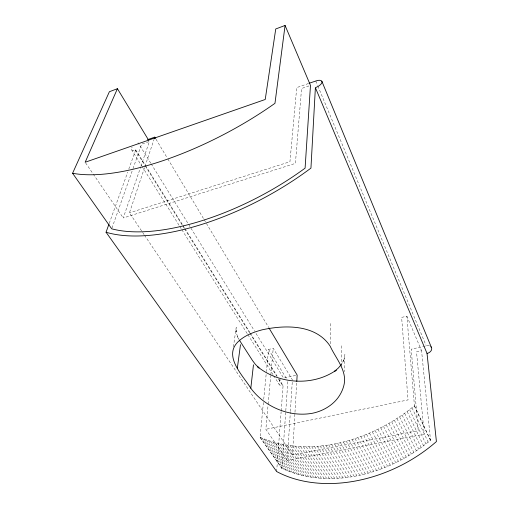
<?xml version="1.0" encoding="UTF-8"?>
<svg xmlns="http://www.w3.org/2000/svg" width="509" height="509" viewBox="0 0 509 509"><rect width="100%" height="100%" fill="white"/><g stroke="black" fill="none" stroke-linecap="round" stroke-linejoin="round"><path stroke-width="0.38" stroke-dasharray="2.54 1.91" d="M341.724 366.124L341.781 344.008M330.239 343.849L330.615 322.547M429.545 345.923A5.236 3.792 -20.2 0 0 427.541 345.611L411.183 349.187L418.245 430.665L292.503 454.989L296.785 381.4M263.42 402.454L260.048 437.256L281.814 468.261C330.996 491.051 390.505 473.58 430.499 440.215L421.567 350.726L416.527 351.859L424.207 434.241L287.254 460.473L290.327 412.252M290.378 411.457L292.395 379.835L273.231 348.328L268.555 349.454L266.411 371.602M281.814 468.261L285.74 411.565M285.797 410.776L287.865 380.859M276.654 471.538L281.133 411.654M281.191 410.865L283.074 385.644L278.868 378.906M287.254 460.473L265.857 429.297L268.078 404.929M268.148 404.14L270.724 375.839M270.794 375.057L273.231 348.328M263.732 399.285L266.334 372.391M233.427 346.858L236.195 327.421L236.055 331.836L235.96 329.399L236.647 333.84L238.142 338.186L237.232 336.125L239.205 339.777M343.76 360.773L344.93 354.2M144.066 234.554L129.445 212.838L144.747 167.117M144.995 166.367L154.03 139.39M308.988 85.919L301.551 88.509L295.411 163.389L123.261 217.967L140.688 166.952M140.942 166.201L149.404 141.438L141.642 144.142L132.639 169.618M111.974 228.064L132.372 170.362M109.257 223.33L127.708 172.125M128.777 169.153L135.725 149.862L135.299 150.002A6.382 2.621 -30.8 0 1 132.155 147.107M342.646 362.408L344.186 358.381M340.737 365.589L343.849 360.41M260.048 437.256C311.743 459.462 372.633 439.795 414.447 405.794L406.863 316.159L401.639 317.412L408.033 399.915L265.857 429.297M308.435 83.514L296.722 87.599L289.945 161.728L129.445 212.838M295.653 375.407L283.64 378.136L254.805 331.499M280.663 379.689A4.893 3.398 -32.6 0 0 278.996 384.009A4.893 3.398 -32.6 0 0 282.724 385.714L283.074 385.644M260.124 437.295L281.884 468.299M262.173 438.224L283.901 469.266M264.273 439.114L285.963 470.189M266.417 439.961L288.062 471.073M268.606 440.756L290.206 471.907M270.845 441.507L292.395 472.696M273.117 442.213L294.622 473.44M275.439 442.862L296.887 474.134M277.799 443.473L299.19 474.782M85.62 162.912L92.791 173.397M93.236 174.053L123.261 217.967M280.198 444.026L301.532 475.381M282.641 444.529L303.911 475.928M144.505 235.209L292.503 454.989M285.116 444.981L306.323 476.43M287.63 445.381L308.766 476.876M290.181 445.731L311.241 477.27M292.758 446.03L313.754 477.614M295.373 446.272L316.293 477.906M298.019 446.457L318.857 478.148M300.698 446.59L321.453 478.333M303.402 446.673L324.068 478.466M306.132 446.698L326.714 478.543M308.887 446.667L329.374 478.568M311.661 446.578L332.065 478.536M314.46 446.431L334.769 478.447M317.285 446.234L337.492 478.307M131.513 149.652L141.667 165.8M142.094 166.475L179.333 225.684M179.76 226.359L181.452 229.05M181.878 229.724L247.476 334.019M247.902 334.693L273.295 375.063M273.715 375.737L279.218 384.486M135.725 149.862L144.989 164.681M145.409 165.355L182.457 224.641M182.877 225.315L184.563 228.007M184.983 228.681L249.817 332.428M250.237 333.102L277.182 376.215M135.299 150.002L144.982 165.489M145.409 166.163L182.47 225.43M182.896 226.104L184.156 228.121M184.576 228.796L249.448 332.511M249.868 333.185L276.826 376.285M278.512 378.976L282.724 385.714M320.123 445.979L340.235 478.11M322.98 445.668L342.983 477.856M150.766 163.192L138.232 142.914A6.382 2.621 -30.8 0 0 137.799 143.074M151.186 163.866L254.392 330.818M325.849 445.299L345.751 477.55M268.555 349.454L286.637 378.855M328.731 444.872L348.531 477.188M331.626 444.389L351.318 476.768M334.528 443.854L354.111 476.29M156.002 139.186L167.429 158.274M167.836 158.954L203.734 218.946M204.141 219.627L268.599 327.344M337.442 443.256L356.917 475.762M340.362 442.607L359.717 475.177M343.282 441.901L362.529 474.534M346.203 441.138L365.335 473.841M349.129 440.323L368.141 473.09M352.05 439.452L370.946 472.282M354.97 438.523L373.74 471.423M357.878 437.543L376.533 470.513M360.786 436.512L379.32 469.546M363.68 435.424L382.087 468.534M366.563 434.292L384.849 467.466M369.432 433.102L387.597 466.346M372.289 431.861L390.327 465.175M375.127 430.569L393.037 463.954M377.945 429.227L395.728 462.681M380.738 427.84L398.401 461.364M383.512 426.408L401.054 460.002M386.267 424.926L403.675 458.59M388.991 423.399L406.271 457.133M391.682 421.827L408.842 455.631M394.348 420.211L411.38 454.085M396.975 418.551L413.887 452.495M399.578 416.858L416.362 450.866M402.142 415.115L418.799 449.199M404.668 413.34L421.204 447.487M407.149 411.526L423.564 445.744M409.599 409.675L425.893 443.956M412.004 407.785L428.177 442.136M414.447 405.794L430.499 440.215M414.364 405.864L430.417 440.285M406.863 316.159L421.567 350.726M315.758 80.956L317.591 85.359M317.896 86.091L426.218 345.776M344.498 356.631L344.51 371.678"/><path stroke-width="0.76" d="M296.785 381.4L297.154 375.069L269.007 328.025M250.803 388.233C243.607 376.215 223.025 356.701 237.894 341.933C244.479 335.482 253.367 332.18 262.11 329.832C285.097 324.787 315.745 324.239 330.195 346.215C335.819 358.603 347.838 371.156 343.753 385.924C342.436 390.861 340.006 395.429 336.742 399.355C330.621 406.532 321.955 411.215 312.793 413.187C289.697 417.571 264.667 406.984 250.803 388.233L253.469 364.819M117.426 88.693L85.168 162.256L265.227 99.484L275.744 28.968L285.072 25.45L274.968 103.327L270.667 106.33A173.276 64.567 -28.3 0 1 256.243 115.836L252.534 118.152A173.276 64.567 -28.3 0 1 75.262 173.722L72.583 173.257L109.384 91.728L117.426 88.693L148.583 140.09M237.34 368.122L240.477 344.701M154.278 138.639L154.781 137.137L147.585 139.651M106.05 232.231A169.643 74.416 -28.2 0 0 286.675 184.761L290.283 182.464A169.643 74.416 -28.2 0 0 310.942 168.116L315.389 87.663L427.032 353.431L436.417 441.564A127.714 93.039 -27.1 0 1 276.654 471.538L106.05 232.231L108.99 224.068M340.985 364.928L338.421 367.95L334.693 371.246L336.214 370.164C313.245 386.28 279.314 384.403 257.688 366.779L258.992 367.975L255.41 364.387L252.515 360.55L239.535 340.387M309.167 83.26L317.406 80.492A6.961 3.041 -25 0 1 321.981 82.388A6.961 3.041 -25 0 1 315.854 87.491M72.583 173.257L111.706 228.815L112.209 228.948A164.057 71.896 -28.2 0 0 304.344 168.702L305.095 168.148L310.477 85.404L285.072 25.45M154.781 137.137L155.595 138.499M321.892 81.345L431.473 347.602M430.824 346.705A5.236 3.792 -20.2 0 1 431.225 350.529A5.236 3.792 -20.2 0 1 427.032 353.431"/></g></svg>
